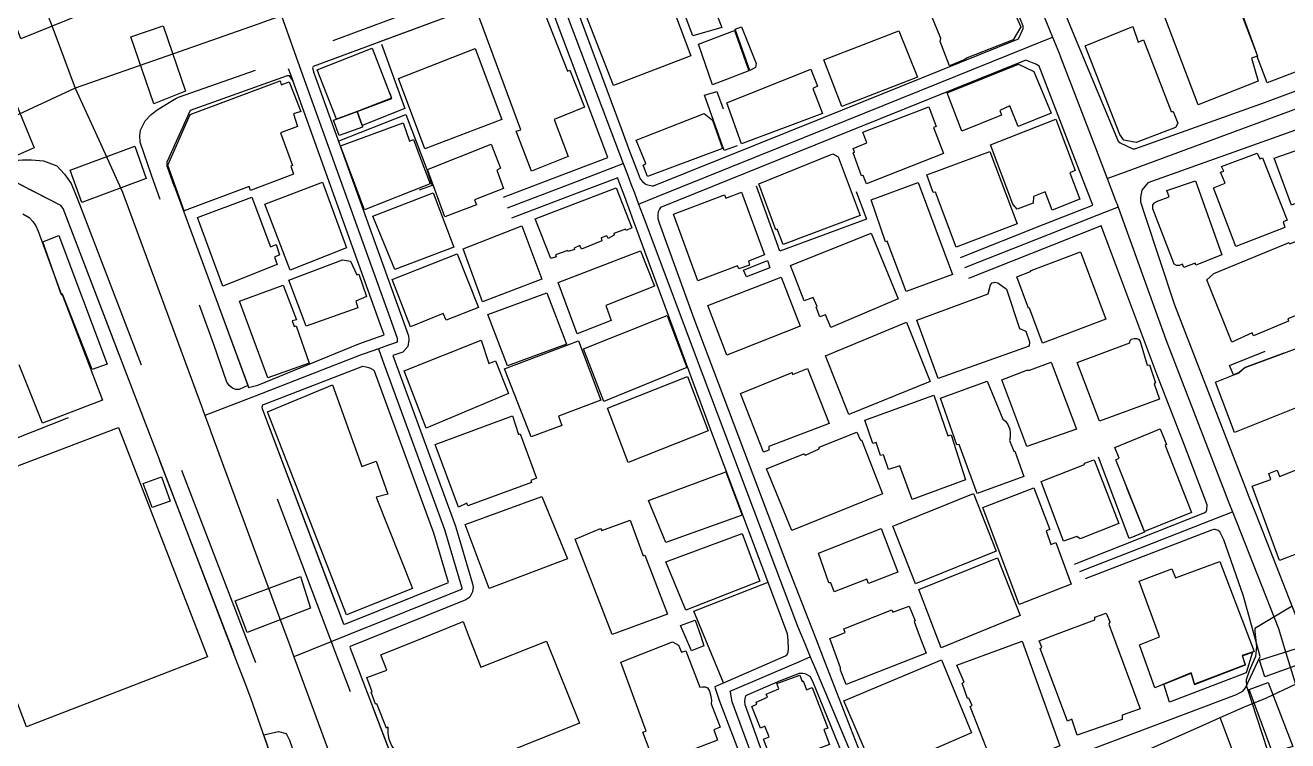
# Model space of a CAD drawing. Header units: millimetres. Extents: x 198785 to 203305, y 542885 to 545889.
# Drawn here: x 202945.9 to 203169.8, y 543732.7 to 543859.5 of the extents above; entities that cross this region are included whole.
import ezdxf

# ---------------------------------------------------------------- set-up
doc = ezdxf.new("R2010")
doc.units = ezdxf.units.MM
for name, pattern in [('FENCE_25K', [54.3, 28.7, -9.2, -16.4]), ('HIDDEN_BULD_25K', [28.8, 18.4, -10.4]), ('HIDDEN_IN_25K', [56.5, 36.5, -20])]:
    doc.linetypes.add(name, pattern=pattern)
for name, color, linetype in [('A0013114', 253, 'Continuous'), ('A0013117', 253, 'Continuous'), ('A0023214', 253, 'Continuous'), ('A0023217', 253, 'Continuous'), ('A0033324', 253, 'Continuous'), ('A0043325', 253, 'Continuous'), ('B0014111', 253, 'Continuous'), ('B0014112', 253, 'Continuous'), ('B0014113', 253, 'Continuous'), ('B0014115', 253, 'Continuous'), ('B0014116', 253, 'Continuous'), ('B0014118', 253, 'Continuous'), ('B0024120', 253, 'Continuous'), ('F0017111', 253, 'Continuous')]:
    doc.layers.add(name, color=color, linetype=linetype)

msp = doc.modelspace()

# ---------------------------------------------------------------- linework, layer by layer
at = {"layer": 'A0013114'}
for points in [[(203185.66, 543924), (203185.25, 543924.05), (203184.95, 543924.02), (203179.63, 543922.01), (203176.54, 543920.83), (203132.54, 543904.14), (203117.51, 543898.6), (203116.2, 543897.85), (203116.03, 543897.52), (203115.98, 543897.07), (203116, 543896.31), (203116.38, 543894.77), (203123.17, 543878.61), (203130.41, 543861.21), (203132.55, 543856.08), (203139.69, 543838.91)], [(203122.65, 543858.47), (203122.85, 543858.9), (203122.85, 543859.33), (203120.46, 543865.37), (203108.98, 543893.89), (203108.45, 543894.34), (203107.75, 543894.41), (203107.24, 543894.39), (203095.69, 543889.86), (203045.72, 543871.03), (203045.42, 543870.78)], [(203037.34, 543865.6), (203036.61, 543865.88), (203035.68, 543866), (203034.45, 543865.93), (203033.89, 543865.85), (202996.97, 543852.16)], [(203135.18, 543827.61), (203134.77, 543828.68), (203131.74, 543836.58), (203125.72, 543852.24), (203125.08, 543852.6)], [(202992.79, 543850.5), (202992.38, 543850.5), (202975.19, 543844.36), (202971.04, 543835.22), (202971.01, 543834.54), (202985.39, 543795.67), (202985.54, 543795.26)], [(203001, 543697.23), (202986, 543740.06), (202985.05, 543742.56), (202983.59, 543746.35), (202969.12, 543784.07), (202967.56, 543788.16), (202952.65, 543827.03), (202952.22, 543827.56), (202942.94, 543832.31), (202942.46, 543832.31), (202941.8, 543832.06), (202941.43, 543831.99), (202914.14, 543821.46), (202887.8, 543811.28), (202883.37, 543809.57), (202847.79, 543795.81), (202818.34, 543785.07), (202818.26, 543784.84), (202818.34, 543784.41), (202825.69, 543764.55), (202829.65, 543754.58), (202843.33, 543720.22)], [(203143.92, 543830.23), (203143.64, 543828.93), (203143.64, 543828.17), (203144.37, 543825.99), (203149.71, 543809.92), (203162.22, 543777.63), (203162.89, 543775.93), (203164.16, 543772.71), (203172.99, 543750.29)], [(203155.39, 543773.6), (203155.49, 543774.5), (203151.54, 543784.9), (203146.55, 543797.63), (203138.55, 543818.89), (203136.67, 543823.9)], [(202988.01, 543792.13), (202987.96, 543792.04), (202987.88, 543791.72), (202988, 543791.36), (203002.34, 543753.4), (203002.61, 543753.33)], [(203164.85, 543747.61), (203161.9, 543758.32), (203158.41, 543768.26), (203157.74, 543769.71), (203157.4, 543769.95), (203156.88, 543770.13)], [(203003.52, 543749.39), (203003.48, 543749.25), (203019.21, 543708.13), (203025.35, 543691.64), (203025.76, 543691.34)]]:
    msp.add_lwpolyline(points, dxfattribs=at)
at = {"layer": 'A0013117'}
for points in [[(203139.69, 543838.91), (203140.06, 543838.64), (203142.28, 543837.55), (203142.66, 543837.55), (203165.79, 543845.84), (203177.71, 543850.26), (203182.02, 543851.86), (203207.22, 543861.22), (203208.18, 543861.6), (203208.41, 543861.81), (203208.46, 543861.85), (203208.51, 543862.56), (203207.73, 543864.79), (203207.41, 543865.5), (203198.97, 543888.92), (203193.13, 543904.54), (203185.66, 543924)], [(203045.42, 543870.78), (203042.63, 543865.39), (203051.69, 543840.88), (203053.08, 543837.17), (203054.4, 543833.67), (203054.93, 543832.26), (203055.35, 543831.77), (203055.84, 543831.37), (203056.09, 543831.24), (203057.05, 543830.99), (203057.3, 543830.99), (203087.48, 543843.15), (203122.04, 543857.07), (203122.65, 543858.47)], [(203030.7, 543829), (203041.88, 543833.26), (203049.24, 543836.06), (203038.55, 543864.44), (203037.34, 543865.6)], [(202996.97, 543852.16), (202996.86, 543851.91), (202997.07, 543851.03), (203012.47, 543808.38), (203013.87, 543804.42), (203013.91, 543803.73), (203013.79, 543802.55), (203012.88, 543801.56), (203011.13, 543800.94), (203022.19, 543770.73), (203025.24, 543760.47), (203025.36, 543759.92), (203025.25, 543759.06), (203024.74, 543758.1), (203024.03, 543757.64), (203003.52, 543749.39)], [(203125.08, 543852.6), (203123.34, 543853.29), (203088.98, 543839.44), (203058.58, 543827.19), (203058.37, 543826.91), (203058.17, 543826.41), (203058.11, 543825.96), (203058.11, 543825.2), (203058.31, 543824.47), (203064.49, 543807.52), (203081.07, 543763.64), (203086.16, 543750.59), (203087.71, 543746.6), (203095.98, 543725.36)], [(202985.54, 543795.26), (202987.18, 543795.71), (203004.76, 543802.92), (203005.71, 543803.26), (203009.56, 543804.63), (203008.7, 543807.03), (202993.35, 543849.68), (202992.79, 543850.5)], [(203196.28, 543800.96), (203181.02, 543839.95), (203179.74, 543843.42), (203179.28, 543843.6), (203178.76, 543843.63), (203144.98, 543831.54), (203143.92, 543830.23)], [(203025.76, 543691.34), (203048.15, 543699.49), (203077.45, 543710.16), (203077.73, 543710.32), (203079, 543713.33), (203078.94, 543713.83), (203069.08, 543739.62), (203068.3, 543741.93), (203068.23, 543742.26), (203080.71, 543747.7), (203081.01, 543747.95), (203081.19, 543748.38), (203081.24, 543748.9), (203081.22, 543750.49), (203081.06, 543751.65), (203067.62, 543787.44), (203053.79, 543824.82), (203052.22, 543829.07), (203051.08, 543832.15), (203050.97, 543832.44), (203043.3, 543829.52), (203032.12, 543825.26)], [(203111.72, 543818.32), (203126.57, 543824.2), (203135.18, 543827.61)], [(203136.67, 543823.9), (203128.05, 543820.48), (203113.19, 543814.6)], [(203002.61, 543753.33), (203020.99, 543760.73), (203018.39, 543769.47), (203007.87, 543798.18), (203007.61, 543798.43), (203007.27, 543798.59), (203007.19, 543798.63), (203006.83, 543798.75), (203006.39, 543798.86), (203005.75, 543799.02), (202988.01, 543792.13)], [(203131.95, 543763.94), (203154.94, 543773.04), (203155.27, 543773.3), (203155.39, 543773.6)], [(203156.88, 543770.13), (203156.64, 543770.09), (203156.25, 543769.99), (203133.86, 543761.39)], [(203115.89, 543724), (203154.9, 543738.71), (203160.67, 543740.89), (203161.21, 543741.16), (203161.78, 543741.45), (203162.28, 543742.04), (203164.85, 543747.61)], [(203083.8, 543744.62), (203083.13, 543744.59), (203079.76, 543743.29), (203073.63, 543740.61), (203073.53, 543740.09), (203073.46, 543739.56), (203073.51, 543739.08), (203081.92, 543715.74), (203085.84, 543713.65), (203093.39, 543716.52), (203093.61, 543717.13), (203094.68, 543720.17), (203094.68, 543720.83), (203085.59, 543743.16), (203085.09, 543744.09), (203084.23, 543744.52), (203083.8, 543744.62)]]:
    msp.add_lwpolyline(points, dxfattribs=at)
at = {"layer": 'A0023214'}
for points in [[(202815.4, 544215.1), (202817.03, 544210.87), (202818.29, 544207.59), (202829.81, 544177.72), (202830.68, 544175.45), (202831.5, 544173.33), (202831.94, 544172.18), (202841.85, 544145.89), (202850.29, 544124.06), (202856.78, 544106.52), (202877.54, 544051.86), (202883.39, 544036.22), (202884.36, 544033.69), (202885.7, 544030.21), (202887.17, 544026.4), (202908.95, 543969.79), (202915.95, 543951.6), (202934.5, 543901.93), (202936.58, 543896.44), (202937.62, 543893.69), (202938.67, 543890.93), (202951.57, 543856.87), (202954.8, 543848.34)], [(203108.34, 543905.49), (203105.22, 543904.27), (203104.3, 543903.91), (203082.46, 543895.79), (203044.44, 543881.15), (203041.97, 543880.21), (203039.5, 543879.26), (203035.39, 543877.69), (203000.3, 543864.28), (202993.03, 543861.72), (202991.35, 543861.12), (202989.02, 543860.3), (202986.85, 543859.53), (202971.01, 543854), (202954.8, 543848.34)], [(203108.34, 543905.49), (203112.25, 543895.93), (203126.97, 543859.99), (203128.05, 543857.34), (203129.21, 543854.52), (203129.55, 543853.68), (203135.67, 543837.73), (203137.75, 543832.3), (203138.87, 543829.38), (203139.3, 543828.25), (203139.49, 543827.75), (203139.68, 543827.24), (203140.51, 543824.94), (203148.13, 543803.77), (203158.85, 543776.06), (203159.34, 543774.83), (203159.97, 543773.22), (203160.66, 543771.47), (203168.1, 543752.58), (203169.2, 543749.04), (203171.15, 543742.72), (203173.28, 543735.82), (203175.78, 543727.72)], [(202954.8, 543848.34), (202938.83, 543840.97), (202899.53, 543825.46), (202884.2, 543820.69), (202881.22, 543820.19), (202879.22, 543819.29), (202874.59, 543817.2), (202852.48, 543808.59), (202814.34, 543794.02), (202808.91, 543791.94)], [(202954.8, 543848.34), (202959.28, 543838.5), (202963.19, 543829.92), (202977.19, 543791.96), (202977.79, 543790.31), (202978.6, 543788.12), (202978.86, 543787.43), (202991.43, 543753.34), (202992.76, 543749.72), (202993.57, 543747.54), (202994.16, 543745.93), (203010.11, 543702.68)]]:
    msp.add_lwpolyline(points, dxfattribs=at)
at = {"layer": 'A0023217'}
for points in [[(202962.86, 543930.1), (202966.35, 543928.15), (202970.78, 543925.68), (202987.02, 543916.95), (202987.21, 543916.78), (202987.17, 543916.39), (202981.04, 543890.26), (202979.37, 543882.89), (202979.39, 543882.61), (202979.4, 543881.98), (202979.51, 543881.73), (202986.82, 543871.36), (202987.09, 543870.75), (202991.35, 543861.12), (202994.88, 543851.33), (203010.58, 543807.71), (203011.89, 543804.03), (203011.9, 543803.78), (203011.87, 543803.41), (203011.74, 543803.28), (203010.34, 543802.78), (203008.55, 543802.15)], [(203032, 543918.12), (203030.93, 543916.85), (203027.6, 543912.9), (203027.6, 543912.74), (203036.15, 543888.68), (203039.5, 543879.26), (203039.25, 543868.49), (203039.76, 543867.15), (203051.31, 543836.66), (203051.96, 543834.95)], [(203054.67, 543827.77), (203057.83, 543829.05), (203088.23, 543841.3), (203123.82, 543855.64), (203128.05, 543857.34)], [(203137.75, 543832.3), (203142.12, 543833.92), (203178.4, 543847.33), (203180.49, 543848.1)], [(203031.41, 543827.13), (203042.59, 543831.39), (203050.11, 543834.25), (203051.96, 543834.95)], [(203051.96, 543834.95), (203052.68, 543833.05), (203053.31, 543831.39), (203053.93, 543829.75), (203054.67, 543827.77)], [(203054.67, 543827.77), (203055.47, 543825.65), (203066.05, 543797.48), (203082.82, 543752.97), (203084.12, 543749.89), (203085.12, 543747.52)], [(203139.68, 543827.24), (203135.93, 543825.75), (203127.31, 543822.34), (203112.45, 543816.46)], [(203008.55, 543802.15), (203006.02, 543801.25), (203005.46, 543801.05), (202986.72, 543793.77), (202977.79, 543790.31)], [(203008.55, 543802.15), (203009.29, 543800.13), (203020.29, 543770.1), (203023.3, 543759.97), (203023.33, 543759.83), (203023.31, 543759.67), (203023.22, 543759.5), (203023.11, 543759.43), (203003.07, 543751.36), (202993.57, 543747.54)], [(203132.9, 543762.67), (203144.43, 543767.16), (203156.19, 543771.74), (203159.97, 543773.22)], [(203157.79, 543736.79), (203162.1, 543738.7), (203165.86, 543740.21), (203171.15, 543742.72), (203177, 543745.26), (203201.84, 543754.24), (203240.85, 543769.74), (203243.29, 543770.74), (203246.29, 543771.97)], [(203082.72, 543708.58), (203081.5, 543711.87), (203071.27, 543739.59), (203070.97, 543741.27), (203070.93, 543741.44), (203082.69, 543746.48), (203085.12, 543747.52)], [(203085.12, 543747.52), (203085.89, 543745.68), (203093.3, 543728.1), (203097.33, 543718.52), (203098.99, 543714.58)], [(203098.99, 543714.58), (203103.53, 543716.15), (203139.2, 543728.55), (203155.27, 543735.67), (203157.79, 543736.79)], [(203165.59, 543715.93), (203164.11, 543719.9), (203161.14, 543727.82), (203157.79, 543736.79)]]:
    msp.add_lwpolyline(points, dxfattribs=at)
at = {"layer": 'A0033324', "linetype": 'HIDDEN_IN_25K', "flags": 128}
for points in [[(202966.22, 543863.29), (202967.01, 543863.26), (202984.56, 543869.74), (202985.04, 543869.9), (202985.19, 543870.24), (202985.84, 543868.55), (202986.16, 543867.98), (202986.15, 543867.6), (202986.03, 543867.26), (202985.71, 543867.03), (202985.4, 543866.85), (202967.48, 543860.24), (202964.38, 543859.11), (202963.51, 543859.04), (202962.6, 543859.12), (202959.22, 543860.07), (202958.26, 543860.62), (202957.54, 543861.31), (202956.38, 543863.44), (202955.61, 543865.17), (202955.43, 543865.63), (202943.62, 543896.32), (202943.76, 543896.9), (202944.05, 543897.14), (202944.5, 543897.31), (202944.76, 543897.36), (202946.71, 543897.87), (202946.52, 543897.21), (202958.13, 543866.97), (202958.73, 543866.47), (202966.22, 543863.29)], [(203035.86, 543867.89), (203038.55, 543864.44), (203037.34, 543865.6), (203036.61, 543865.88), (203035.68, 543866), (203034.45, 543865.93), (203033.89, 543865.85), (202996.97, 543852.16), (202996.86, 543851.91), (202996.71, 543854.37), (202996.86, 543855), (202997.22, 543855.56), (203016.75, 543862.79), (203031.88, 543868.39), (203032.99, 543868.6), (203034.14, 543868.47), (203034.8, 543868.27), (203035.86, 543867.89)], [(202992.57, 543851.8), (202993.35, 543849.68), (202992.79, 543850.5), (202992.38, 543850.5), (202975.19, 543844.36), (202971.04, 543835.22), (202971.01, 543834.54), (202985.4, 543795.63), (202983.83, 543794.91), (202983.23, 543794.93), (202982.68, 543795.18), (202982.15, 543795.56), (202981.69, 543796.24), (202979.37, 543802.9), (202968.29, 543832.88), (202966.3, 543838.75), (202966.23, 543839.95), (202966.36, 543840.91), (202967.19, 543842.52), (202968.24, 543843.67), (202969.52, 543844.61), (202972.63, 543846.48), (202973.13, 543846.76), (202990.15, 543852.68), (202990.81, 543852.7), (202991.54, 543852.63), (202992.57, 543851.8)], [(202952.9, 543833.1), (202954.08, 543831.41), (202955.28, 543828.54), (202988.81, 543741.13), (202988.98, 543740.7), (202988.93, 543740.19), (202988.47, 543739.54), (202986.52, 543738.58), (202986, 543740.06), (202985.05, 543742.56), (202983.59, 543746.35), (202969.12, 543784.07), (202967.56, 543788.16), (202952.65, 543827.03), (202952.22, 543827.56), (202942.94, 543832.31), (202942.46, 543832.31), (202941.8, 543832.06), (202941.43, 543831.99), (202914.14, 543821.46), (202887.8, 543811.28), (202883.37, 543809.57), (202851.54, 543797.27), (202850.97, 543799.64), (202851.19, 543800.16), (202851.7, 543800.54), (202913.06, 543824.26), (202940.59, 543834.88), (202940.96, 543834.95), (202941.9, 543835.31), (202945.46, 543835.61), (202947.06, 543835.64), (202949.16, 543835.42), (202951.53, 543834.57), (202952.9, 543833.1)], [(203025.76, 543691.34), (203024.57, 543691.08), (203023.94, 543691.08), (203023.54, 543691.21), (203022.84, 543691.54), (203022.23, 543692.39), (203003.7, 543741.04), (203001.11, 543747.85), (202985.32, 543789.62), (202985.32, 543790.14), (202985.33, 543790.41), (202985.47, 543790.82), (202985.66, 543791.26), (202986.1, 543791.42), (202987.97, 543792.1), (202987.88, 543791.72), (202988, 543791.36), (203002.34, 543753.4), (203002.61, 543753.33), (203003.52, 543749.39), (203003.48, 543749.25), (203019.21, 543708.13), (203025.35, 543691.64), (203025.76, 543691.34)], [(202992.97, 543678.71), (202990.99, 543678.19), (202989.49, 543678.51), (202988.11, 543679.57), (202987.68, 543681.03), (203001.32, 543686.04), (203004.09, 543687.32), (203004.32, 543687.62), (203004.47, 543688.1), (203001, 543697.23), (202988.22, 543733.74), (202990.81, 543734.34), (202992.2, 543733.95), (202992.79, 543732.78), (203004.05, 543700.63), (203004.76, 543698.6), (203008.7, 543688.22), (203007.93, 543685.77), (203006.69, 543684.11), (203002.86, 543682.34), (202992.97, 543678.71)]]:
    msp.add_lwpolyline(points, dxfattribs=at)
at = {"layer": 'A0043325'}
for points in [[(202955.97, 543861.46), (202945.16, 543857.08), (202943.11, 543862.71), (202953.64, 543867.01), (202955.97, 543861.46)], [(202974.34, 543847.8), (202968.73, 543845.53), (202964.66, 543857.42), (202970.4, 543859.4), (202974.34, 543847.8)], [(202947.49, 543837.76), (202942.13, 543835.38), (202937.09, 543847.29), (202942.63, 543849.7), (202947.49, 543837.76)], [(202967.36, 543832.32), (202955.96, 543828.08), (202953.91, 543833.77), (202965.34, 543838.04), (202967.36, 543832.32)], [(202996.51, 543756.15), (202985.26, 543751.86), (202983.17, 543757.48), (202994.76, 543761.78), (202996.51, 543756.15)], [(203174.54, 543747.2), (203165.69, 543744.02), (203164.73, 543746.96), (203173.37, 543749.69), (203174.54, 543747.2)], [(203170.67, 543731.64), (203167.07, 543730.57), (203162.91, 543741.77), (203166.27, 543742.97), (203170.67, 543731.64)]]:
    msp.add_lwpolyline(points, dxfattribs=at)
at = {"layer": 'B0014111'}
for points in [[(203069.43, 543859.08), (203064.31, 543857.63), (203059.02, 543871.66), (203059.29, 543871.77), (203058.12, 543874.64), (203073.72, 543880.53), (203074.27, 543880.63), (203074.58, 543880.49), (203074.8, 543880.19), (203080.25, 543865.53), (203068.69, 543861), (203069.43, 543859.08)], [(203063.91, 543854.03), (203050.23, 543848.8), (203043.77, 543865.35), (203045.92, 543870.26), (203056.35, 543874.18), (203063.91, 543854.03)], [(203034.64, 543865.56), (203035.5, 543863.32), (203037.1, 543863.99), (203042.08, 543851.34), (203042.5, 543851.52), (203045.08, 543844.95), (203039.69, 543842.77), (203042.2, 543836.21), (203035.67, 543833.63), (203032.98, 543840.7), (203033.79, 543840.92), (203025.93, 543862.14), (203034.64, 543865.56)], [(203118.81, 543866.63), (203119.64, 543864.62), (203119.94, 543864.74), (203122.45, 543859.19), (203121.06, 543856.9), (203112.94, 543853.69), (203112.53, 543853.38), (203109.81, 543852.29), (203108.12, 543856.57), (203108.24, 543857.14), (203106.52, 543861.31), (203110.59, 543862.93), (203110.8, 543863.73), (203118.81, 543866.63)], [(203074.19, 543851.38), (203067.8, 543848.94), (203065.29, 543856.11), (203071.69, 543858.54), (203074.19, 543851.38)], [(203142.29, 543859.25), (203143.25, 543856.45), (203144.18, 543856.89), (203149.1, 543844.18), (203149.44, 543844.21), (203150.28, 543842.12), (203149.86, 543841.38), (203142.86, 543838.69), (203140.73, 543839.11), (203140.01, 543840.14), (203133.83, 543855.84), (203142.29, 543859.25)], [(203001.09, 543842.83), (202997.71, 543851.59), (203007.43, 543855.42), (203010.86, 543846.56), (203004.76, 543844.2), (203001.09, 543842.83)], [(203030.4, 543842.8), (203016.75, 543837.57), (203012.12, 543850.05), (203025.67, 543855.34), (203030.4, 543842.8)], [(203124.73, 543851.29), (203127.84, 543843.87), (203121.99, 543841.52), (203120.51, 543845.17), (203118.7, 543844.39), (203119, 543843.54), (203112, 543840.7), (203109.4, 543847.49), (203122.04, 543852.58), (203124.73, 543851.29)], [(202991.15, 543849.62), (202991.32, 543848.94), (202992.75, 543849.44), (202994.8, 543844.21), (202993.48, 543843.8), (202994.22, 543841.56), (202991.17, 543840.42), (202993.33, 543834.63), (202993.03, 543834.52), (202993.48, 543833.08), (202985.89, 543830.21), (202985.63, 543830.9), (202974.08, 543826.61), (202971.22, 543834.69), (202975.18, 543843.67), (202991.15, 543849.62)], [(203069.52, 543837.66), (203056.27, 543832.7), (203055.48, 543834.67), (203055.96, 543834.99), (203054.26, 543839.14), (203066.31, 543843.82), (203067.78, 543842.68), (203069.52, 543837.66)], [(203131.14, 543833.33), (203132.92, 543828.68), (203128.01, 543826.72), (203126.77, 543829.95), (203124.7, 543829.13), (203124.63, 543827.95), (203121.77, 543826.87), (203121, 543827.77), (203117.04, 543838.31), (203128.66, 543842.83), (203132.09, 543833.73), (203131.14, 543833.33)], [(203012.93, 543842.21), (203014.03, 543838.96), (203014.74, 543839.24), (203016.31, 543835.09), (203017.08, 543833.07), (203017.73, 543831.36), (203006.05, 543826.76), (203001.83, 543838.12), (203002.01, 543838.18), (203012.93, 543842.21)], [(203182.99, 543830.65), (203173.67, 543827.18), (203173.04, 543828.66), (203170.42, 543827.58), (203167.34, 543835.95), (203179.36, 543840.12), (203182.99, 543830.65)], [(203164.35, 543836.82), (203164.79, 543835.8), (203165.26, 543835.99), (203169.63, 543824.92), (203168.96, 543824.64), (203169.27, 543823.61), (203160.57, 543820.27), (203156.61, 543830.69), (203158.64, 543831.47), (203157.82, 543833.42), (203158.41, 543833.62), (203158.03, 543834.43), (203164.35, 543836.82)], [(203158.05, 543818.79), (203153.47, 543816.98), (203153.33, 543817.34), (203151.34, 543816.52), (203151.1, 543817.16), (203150.55, 543816.9), (203150.02, 543816.87), (203149.65, 543817.11), (203149.3, 543817.9), (203145.87, 543826.95), (203145.87, 543827.68), (203146.16, 543828.03), (203146.52, 543828.25), (203148.74, 543829.05), (203148.35, 543830.22), (203153.38, 543831.9), (203158.05, 543818.79)], [(202986.09, 543828.99), (202989.39, 543820.21), (202990.39, 543820.62), (202990.99, 543818.78), (202990.12, 543818.38), (202990.59, 543817.05), (202980.94, 543813.24), (202976.45, 543825.43), (202986.09, 543828.99)], [(202945.53, 543826.08), (202946.61, 543825.38), (202947.25, 543824.72), (202947.82, 543823.92), (202948.22, 543822.98)], [(202948.22, 543822.98), (202952.34, 543811.69), (202952.5, 543811.77), (202959.65, 543793.06), (202948.98, 543788.96), (202944.85, 543799.28)], [(202951.9, 543822.23), (202960.47, 543799.4), (202957.79, 543798.46), (202952.51, 543811.83), (202952.32, 543811.79), (202949.06, 543821.08), (202951.9, 543822.23)], [(203171.15, 543821.13), (203173.72, 543815.06), (203174.1, 543815.12), (203176.11, 543809.98), (203169.75, 543807.45), (203169.89, 543807.04), (203163.7, 543804.44), (203163.47, 543804.95), (203159.84, 543803.3), (203155.39, 543814.33), (203156.64, 543815.46), (203170, 543820.97), (203170.16, 543820.74), (203171.15, 543821.13)], [(203137.52, 543807.41), (203126.31, 543803.12), (203123.96, 543809.34), (203123.79, 543809.35), (203121.75, 543814.87), (203124.16, 543815.84), (203124.28, 543816.03), (203132.99, 543819.3), (203137.52, 543807.41)], [(203003.58, 543817.65), (203004.7, 543815.23), (203005.07, 543815.34), (203006.42, 543811.42), (203004.53, 543810.56), (203004.91, 543809.42), (202995.75, 543806.17), (202992.69, 543814.31), (203002.15, 543817.89), (203003.58, 543817.65)], [(203083.29, 543806.16), (203070.33, 543801.01), (203066.92, 543809.81), (203079.94, 543814.84), (203083.29, 543806.16)], [(202993.24, 543807.08), (202993.63, 543806.08), (202993.96, 543806.23), (202996.25, 543799.62), (202988.95, 543796.97), (202983.9, 543810.57), (202991.67, 543813.4), (202994.02, 543807.25), (202993.24, 543807.08)], [(203143.61, 543803.45), (203144.81, 543799.22), (203145.25, 543799.29), (203146.34, 543796.08), (203146.07, 543795.93), (203147.04, 543793.24), (203136.39, 543789.29), (203132.43, 543799.72), (203141.76, 543803.22), (203141.76, 543803.32), (203141.81, 543803.6), (203142.06, 543803.87), (203142.51, 543803.97), (203143.02, 543803.98), (203143.39, 543803.81), (203143.61, 543803.45)], [(203162.22, 543798.81), (203169.05, 543801.35), (203175.21, 543803.65), (203178.64, 543794.65), (203160.32, 543787.28), (203156.96, 543796.22), (203160.18, 543797.51), (203161.12, 543797.88), (203162.22, 543798.81)], [(203000.38, 543795.73), (203005.62, 543781.25), (203008.16, 543782.21), (203010.22, 543776.4), (203008.13, 543775.82), (203014.6, 543759.66), (203002.89, 543755), (202988.89, 543790.98), (203000.38, 543795.73)], [(202978.26, 543747.52), (202946.15, 543735.17), (202940.25, 543750.53), (202930.45, 543776.01), (202962.46, 543788.21), (202977.02, 543750.73), (202978.26, 543747.52)], [(203152.69, 543773.11), (203144.39, 543769.76), (203139.27, 543782.47), (203139.86, 543782.77), (203139.13, 543784.66), (203147.14, 543787.94), (203148.28, 543785.15), (203148.02, 543785), (203152.69, 543773.11)], [(203174.29, 543781.89), (203175.66, 543778.2), (203174.51, 543777.81), (203177.83, 543768.31), (203168.27, 543764.61), (203163.45, 543777.77), (203166.79, 543778.99), (203166.43, 543780.04), (203167.89, 543780.63), (203168.29, 543779.53), (203174.29, 543781.89)], [(203053.2, 543771.74), (203055.48, 543765.42), (203055.79, 543765.54), (203059.82, 543755.13), (203050.01, 543751.48), (203043.43, 543768.38), (203047.93, 543770.31), (203048.16, 543769.92), (203053.2, 543771.74)], [(203157.74, 543764.45), (203162.57, 543751.72), (203163.81, 543748.47), (203161.71, 543747.77), (203162.24, 543746.15), (203153.24, 543742.69), (203152.64, 543744.71), (203146.22, 543742.06), (203143.48, 543749.67), (203147.05, 543751.11), (203146.86, 543751.63), (203143.44, 543760.98), (203149.2, 543763.12), (203149.87, 543761.56), (203157.74, 543764.45)], [(203024.65, 543750.98), (203026.71, 543745.7), (203038.32, 543750.33), (203044.19, 543735.82), (203014.28, 543723.81), (203011.83, 543730.01), (203012.36, 543730.27), (203011.66, 543730.88), (203010.94, 543731.75), (203010.46, 543732.88), (203010.26, 543734.04), (203010.29, 543735.09), (203009.99, 543734.93), (203008.25, 543739.19), (203008.02, 543739.14), (203007.24, 543741.28), (203007.44, 543741.36), (203006.5, 543743.9), (203010.03, 543745.18), (203008.96, 543747.93), (203016.46, 543750.94), (203023.55, 543753.79), (203024.65, 543750.98)], [(203140.42, 543737.18), (203140.4, 543736.45), (203132.44, 543733.65), (203131.46, 543736.48), (203130.7, 543736.12), (203125.88, 543749.05), (203126.14, 543749.25), (203125.67, 543750.38), (203128.74, 543751.54), (203135.56, 543754.12), (203135.57, 543754.59), (203137.59, 543755.29), (203138.22, 543753.72), (203138.07, 543753.35), (203138.72, 543751.59), (203143.6, 543738.34), (203140.42, 543737.18)], [(203061.76, 543749.63), (203062.27, 543748.36), (203063.03, 543748.63), (203065.54, 543742.18), (203066.01, 543742.25), (203066.48, 543742.22), (203066.86, 543742.05), (203067.25, 543741.47), (203067.5, 543740.59), (203067.57, 543739.78), (203067.54, 543739.21), (203069.14, 543735.07), (203068.02, 543734.58), (203068.66, 543732.75), (203064.82, 543731.28), (203065.04, 543730.64), (203058.69, 543728.19), (203058.32, 543728.92), (203057.58, 543728.6), (203055.4, 543734.2), (203056.03, 543734.39), (203051.53, 543746.6), (203060.7, 543750.19), (203061.76, 543749.63)], [(203122.66, 543750.33), (203129.34, 543731.76), (203121.93, 543728.74), (203121.34, 543730.3), (203117.63, 543728.77), (203117.11, 543730.05), (203116.87, 543730), (203113.48, 543738.72), (203113.79, 543738.91), (203113.23, 543740.24), (203113, 543740.14), (203112.03, 543742.88), (203112.37, 543743.05), (203111.09, 543746.09), (203122.66, 543750.33)], [(203113.68, 543734.1), (203096.65, 543726.69), (203091.08, 543739.74), (203108.37, 543747.03), (203113.68, 543734.1)], [(203162.41, 543744.74), (203148.82, 543739.52), (203147.79, 543742.69), (203152.63, 543744.63), (203153.23, 543742.65), (203162.29, 543746.13), (203161.75, 543747.75), (203163.5, 543748.36), (203162.41, 543744.74)]]:
    msp.add_lwpolyline(points, dxfattribs=at)
at = {"layer": 'B0014112'}
for points in [[(203104.12, 543850.28), (203090.73, 543845.1), (203087.52, 543853.34), (203100.84, 543858.46), (203104.12, 543850.28)], [(203025.95, 543827.68), (203020.32, 543825.51), (203017.22, 543833.92), (203028.54, 543838.41), (203030.22, 543834.12), (203029.54, 543833.77), (203030.7, 543830.55), (203025.61, 543828.52), (203025.95, 543827.68)], [(203095.92, 543822.64), (203100.71, 543810.99), (203088.74, 543805.93), (203087.79, 543808.16), (203086.82, 543807.83), (203086.16, 543809.49), (203086.32, 543809.62), (203085.63, 543811.25), (203084.01, 543810.64), (203081.59, 543816.88), (203095.92, 543822.64)], [(203026.3, 543809.44), (203020.53, 543807.24), (203020.01, 543808.41), (203014.23, 543806.03), (203010.96, 543814.41), (203022.52, 543818.96), (203026.3, 543809.44)], [(203049.84, 543807.15), (203043.78, 543804.76), (203040.43, 543813.86), (203055.01, 543819.52), (203057.47, 543813.24), (203048.86, 543809.81), (203049.84, 543807.15)], [(203123.91, 543802.63), (203107.8, 543796.87), (203104.01, 543807.23), (203116.64, 543811.9), (203117.07, 543813.5), (203117.34, 543813.81), (203117.82, 543813.92), (203118.36, 543813.83), (203119.88, 543812.73), (203122.22, 543805.75), (203123.33, 543805.26), (203123.99, 543803.37), (203123.91, 543802.63)], [(203106.36, 543796.34), (203091.97, 543790.49), (203087.81, 543800.87), (203102.19, 543806.83), (203106.36, 543796.34)], [(203041.06, 543788.57), (203035.6, 543786.53), (203030.9, 543798.57), (203044.01, 543803.54), (203047.99, 543793.04), (203040.48, 543790.21), (203041.06, 543788.57)], [(203084.59, 543798.63), (203088.45, 543788.91), (203077.77, 543784.84), (203077.79, 543784.2), (203076.84, 543783.83), (203072.75, 543794.24), (203081.9, 543797.93), (203081.98, 543797.59), (203084.59, 543798.63)], [(203127.82, 543799.77), (203132.31, 543787.9), (203123.51, 543784.82), (203119.08, 543796.66), (203123.51, 543798.36), (203123.98, 543798.34), (203127.82, 543799.77)], [(203067.03, 543787.6), (203052.81, 543782), (203049.18, 543791.6), (203063.37, 543797.22), (203067.03, 543787.6)], [(203120.45, 543785.9), (203121.2, 543783.98), (203121.39, 543783.98), (203122.97, 543779.51), (203114.68, 543776.51), (203111.49, 543785.18), (203111.11, 543785.13), (203108.22, 543793.4), (203116.47, 543796.43), (203119.22, 543789.68), (203119.73, 543789.31), (203120.16, 543788.74), (203120.47, 543787.9), (203120.57, 543787.19), (203120.56, 543786.71), (203120.49, 543786.08), (203120.45, 543785.9)], [(203107.01, 543793.92), (203109.49, 543786.74), (203110.09, 543786.89), (203112.64, 543778.91), (203103.2, 543775.4), (203101, 543781.41), (203098.97, 543780.75), (203098.09, 543783.36), (203097.58, 543783.21), (203096.78, 543785.53), (203096.19, 543785.36), (203094.8, 543789.5), (203107.01, 543793.92)], [(203093.37, 543787.38), (203094, 543785.96), (203094.18, 543785.98), (203097.91, 543776.41), (203081.86, 543769.91), (203077.37, 543780.88), (203083.97, 543783.55), (203084.24, 543783.3), (203086.7, 543784.43), (203086.7, 543784.68), (203093.37, 543787.38)], [(203126.94, 543769.86), (203127.78, 543767.45), (203128.65, 543767.79), (203131.34, 543760.42), (203122.16, 543756.83), (203115.73, 543774.04), (203124.76, 543777.52), (203127.59, 543770.13), (203126.94, 543769.86)], [(203076.17, 543760.95), (203063.06, 543755.83), (203059.5, 543764.41), (203073.03, 543769.38), (203076.17, 543760.95)], [(203100.62, 543762.53), (203095.43, 543760.55), (203095.16, 543761.33), (203089.36, 543759.09), (203088.77, 543760.69), (203088.42, 543760.64), (203086.56, 543765.92), (203097.67, 543770.31), (203100.62, 543762.53)], [(203102.66, 543756.54), (203103.68, 543753.91), (203103.53, 543753.8), (203104.44, 543751.41), (203105.66, 543748.2), (203091.47, 543742.66), (203090.45, 543745.21), (203090.44, 543745.57), (203088.55, 543750.77), (203089.97, 543751.33), (203091.29, 543751.85), (203091.04, 543752.5), (203099.56, 543755.88), (203099.74, 543755.47), (203102.66, 543756.54)], [(203083.23, 543744.29), (203083.65, 543743.19), (203083.87, 543743.27), (203084.42, 543741.72), (203085.44, 543742.1), (203088.22, 543734.89), (203087.5, 543734.66), (203088.52, 543731.99), (203079.7, 543728.68), (203079.38, 543729.35), (203078.22, 543729.23), (203076.82, 543732.94), (203077.83, 543733.35), (203077.07, 543735.24), (203076.26, 543734.93), (203074.74, 543738.77), (203075.62, 543739.16), (203075.49, 543739.54), (203077.52, 543740.38), (203077.27, 543740.95), (203079.52, 543741.88), (203079.16, 543742.85), (203083.23, 543744.29)]]:
    msp.add_lwpolyline(points, dxfattribs=at)
at = {"layer": 'B0014113'}
for points in [[(203087.25, 543843.84), (203072.93, 543838.49), (203070.31, 543845.72), (203085.23, 543851.68), (203086.39, 543848.7), (203085.59, 543848.27), (203087.25, 543843.84)], [(203108.73, 543836.72), (203095.08, 543831.38), (203094.51, 543832.86), (203094.22, 543832.78), (203092.69, 543836.88), (203092.96, 543837.03), (203092.74, 543837.65), (203095.15, 543838.64), (203094.43, 543840.55), (203106.11, 543844.99), (203107.45, 543841.55), (203106.96, 543841.34), (203108.73, 543836.72)], [(203093.97, 543825.74), (203080.33, 543820.62), (203079.27, 543823.32), (203079.01, 543823.2), (203075.99, 543831.35), (203089.11, 543836.68), (203090.08, 543836.17), (203093.97, 543825.74)], [(203116.92, 543837.13), (203121.78, 543824.29), (203110.95, 543820.16), (203107.33, 543829.91), (203106.91, 543829.82), (203105.78, 543832.98), (203116.92, 543837.13)], [(203002.87, 543820.01), (202992.91, 543816.07), (202988.39, 543827.78), (202998.64, 543831.66), (203002.87, 543820.01)], [(203104.23, 543831.63), (203110.3, 543815.28), (203102.12, 543812.27), (203098.77, 543821.2), (203098.45, 543821.09), (203095.91, 543828.51), (203104.23, 543831.63)], [(203021.93, 543820.15), (203011.45, 543816.19), (203007.57, 543825.65), (203018.28, 543829.77), (203021.93, 543820.15)], [(203053.5, 543823.57), (203052.45, 543823.11), (203052.36, 543823.34), (203050.27, 543822.55), (203050.32, 543822.27), (203049.25, 543821.71), (203049.03, 543822.14), (203048.04, 543821.79), (203048.18, 543821.3), (203044.56, 543819.79), (203044.27, 543820.43), (203043.23, 543819.96), (203043.3, 543819.74), (203042.19, 543819.39), (203042.12, 543819.56), (203039.97, 543818.78), (203040.06, 543818.46), (203039.12, 543818.16), (203036.31, 543825.15), (203050.68, 543830.68), (203053.5, 543823.57)], [(203072.91, 543829.89), (203077.02, 543818.8), (203074.13, 543817.67), (203074.31, 543816.94), (203072.46, 543816.31), (203072.19, 543816.82), (203065.17, 543814.21), (203060.88, 543826.02), (203069.92, 543829.43), (203070.12, 543828.81), (203072.91, 543829.89)], [(203037.53, 543814.48), (203026.99, 543810.46), (203023.6, 543819.84), (203034, 543823.94), (203037.53, 543814.48)], [(203041.91, 543802.95), (203031.45, 543799.12), (203027.94, 543808.22), (203038.39, 543812.04), (203041.91, 543802.95)], [(203063.22, 543798.81), (203048.51, 543792.82), (203044.88, 543802.15), (203059.76, 543808.03), (203063.22, 543798.81)], [(203026.74, 543803.68), (203028.12, 543799.51), (203029.31, 543800), (203031.61, 543794.19), (203017.01, 543788.1), (203013.12, 543798.24), (203026.74, 543803.68)], [(203032.34, 543790.28), (203033.4, 543786.96), (203033.68, 543787.05), (203036.55, 543779.23), (203035.56, 543778.81), (203035.71, 543778.46), (203024.41, 543774.3), (203024.23, 543774.78), (203022.75, 543774.1), (203018.63, 543785.18), (203032.34, 543790.28)], [(203139.84, 543771.2), (203132.95, 543768.45), (203132.36, 543768.88), (203130.01, 543768.02), (203126.02, 543778.64), (203133.71, 543781.62), (203133.74, 543781.88), (203135.42, 543782.44), (203139.84, 543771.2)], [(203073.04, 543772.66), (203059.49, 543767.81), (203056.43, 543775.25), (203070.13, 543780.35), (203073.04, 543772.66)], [(203042.08, 543764.9), (203028.18, 543759.68), (203023.95, 543770.99), (203037.54, 543775.99), (203042.08, 543764.9)], [(203118.08, 543766.25), (203103.79, 543760.47), (203099.77, 543770.73), (203114.04, 543776.49), (203118.08, 543766.25)], [(203113.95, 543751.46), (203108.3, 543749.16), (203107.43, 543751.42), (203104.34, 543759.5), (203118.31, 543765.08), (203122.3, 543754.86), (203113.95, 543751.46)]]:
    msp.add_lwpolyline(points, dxfattribs=at)
at = {"layer": 'B0014115'}
for points in [[(203183.36, 543875.19), (203188.2, 543862.84), (203186.79, 543862.34), (203188.31, 543858.31), (203187.02, 543857.76), (203187.14, 543857.33), (203166.13, 543849.27), (203164.36, 543853.91), (203164.46, 543853.95), (203160.05, 543866.17), (203170.74, 543870.51), (203171.88, 543867.5), (203173.74, 543868.13), (203173.55, 543868.71), (203176.03, 543869.72), (203175.1, 543872.03), (203183.36, 543875.19)], [(203160.04, 543861.02), (203160.05, 543860.96), (203161.56, 543861.43), (203164.38, 543853.99), (203163.31, 543853.63), (203164.52, 543849.57), (203153.88, 543845.4), (203147.64, 543861.83), (203158.05, 543865.84), (203160.04, 543861.02)]]:
    msp.add_lwpolyline(points, dxfattribs=at)
at = {"layer": 'B0014116', "linetype": 'HIDDEN_BULD_25K', "flags": 128}
for points in [[(203075.42, 543852.01), (203074.41, 543851.48), (203071.79, 543858.79), (203072.9, 543859.19), (203075.49, 543852.67), (203075.42, 543852.01)], [(203013.22, 543844.75), (203005.65, 543841.69), (203004.76, 543844.2), (203010.95, 543846.51), (203007.49, 543855.45), (203009.07, 543856.17), (203013.22, 543844.75)], [(203072.13, 543838.1), (203069.85, 543837.3), (203066.34, 543847.06), (203068.54, 543847.76), (203072.13, 543838.1)], [(203001.09, 543842.83), (203004.75, 543844.19), (203005.65, 543841.69), (203005.75, 543841.41), (203001.6, 543839.92), (203000.56, 543842.68), (203001.09, 543842.83)], [(203169.05, 543801.35), (203162.22, 543798.81), (203161.13, 543797.91), (203160.17, 543797.53), (203159.41, 543799.16), (203168.51, 543802.82), (203169.05, 543801.35)], [(203144.39, 543769.66), (203141.63, 543768.51), (203136.01, 543783.43), (203138.47, 543784.29), (203144.39, 543769.66)], [(202971.61, 543775.15), (202968.44, 543774.02), (202966.82, 543778.25), (202970.07, 543779.45), (202971.61, 543775.15)], [(203066.26, 543749.49), (203064.03, 543748.62), (203062.91, 543751.19), (203062.09, 543753.08), (203064.73, 543754.07), (203065.69, 543751.2), (203066.26, 543749.49)]]:
    msp.add_lwpolyline(points, dxfattribs=at)
at = {"layer": 'B0014118', "linetype": 'HIDDEN_BULD_25K', "flags": 128}
msp.add_lwpolyline([(203077.95, 543816.51), (203073.8, 543814.87), (203073.28, 543816.06), (203077.5, 543817.79), (203077.95, 543816.51)], dxfattribs=at)
at = {"layer": 'B0024120', "linetype": 'FENCE_25K', "flags": 128}
for points in [[(203001.44, 543838.94), (203013.41, 543843.66), (203017.06, 543834.09), (203018.07, 543831.09), (203005.9, 543826.58)], [(203095.1, 543825.14), (203079.73, 543819.41), (203075.18, 543832.07), (203089.29, 543837.68), (203090.31, 543837.69), (203095.1, 543825.14)], [(202926.87, 543779.45), (202960.4, 543792.61)], [(203069.73, 543742.92), (203064.46, 543755.62), (203077.64, 543760.76)]]:
    msp.add_lwpolyline(points, dxfattribs=at)
at = {"layer": 'F0017111', "elevation": 20}
msp.add_lwpolyline([(203170.52, 543756.51), (203163.95, 543752.58), (203163.92, 543752.04), (203164.22, 543749.36), (203164.05, 543747.62), (203163, 543745.16), (203162.41, 543743.45), (203162.47, 543742.34), (203167.04, 543728.23)], dxfattribs=at)

doc.saveas('drawing.dxf')
